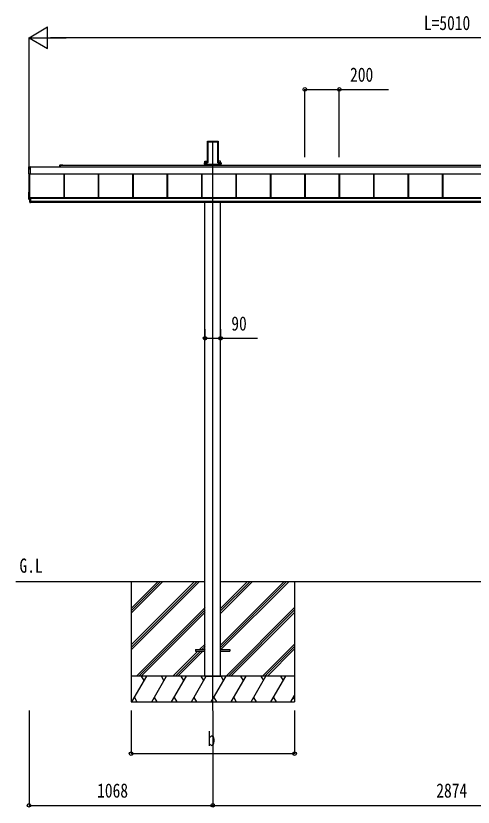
# Model space of a CAD drawing. Units: millimetres, scale not verified. Extents: x -10512 to 10512, y -7425 to 7425.
# Drawn here: x -2602 to 56, y -4823 to -230 of the extents above; entities that cross this region are included whole.
import ezdxf
from ezdxf.enums import TextEntityAlignment as Align

# ---------------------------------------------------------------- set-up
doc = ezdxf.new("R2010")
doc.units = ezdxf.units.MM
doc.header["$LTSCALE"] = 30
for name, color, linetype in [('0-2_USER1', 3, 'Continuous'), ('0-3_YKK_12', 2, 'Continuous'), ('0-4_YKK_A1', 4, 'Continuous'), ('0-5_YKK_D', 6, 'Continuous')]:
    doc.layers.add(name, color=color, linetype=linetype)
doc.styles.add('ＭＳ ゴシック', font='')
doc.styles.get('ＭＳ ゴシック').set_extended_font_data('MS Gothic')

msp = doc.modelspace()

# ---------------------------------------------------------------- linework, layer by layer
at = {"layer": '0-3_YKK_12'}
msp.add_line((-1457.45, -4262.5), (-1457.45, -958.19), dxfattribs=at)
at = {"layer": '0-4_YKK_A1'}
for p, q in [((-1488.7, -963.54), (-1488.7, -1080.21)), ((-1488.34, -957.69), (-1488.69, -963.19)), ((-1487.9, -958.15), (-1488.34, -957.69)), ((-1487.84, -957.22), (-1485.8, -957.22)), ((-1487.84, -957.22), (-1487.4, -957.69)), ((-1487.82, -1074.16), (-1487.82, -959.04)), ((-1487.32, -958.71), (-1487.32, -1073.84)), ((-1485.49, -957.55), (-1485.8, -957.22)), ((-1485.49, -957.55), (-1429.41, -957.55)), ((-1484.95, -960.69), (-1429.95, -960.69)), ((-1484.95, -1082.04), (-1484.95, -960.69)), ((-1429.41, -957.55), (-1429.1, -957.22)), ((-1429.1, -957.22), (-1427.06, -957.22)), ((-1427.58, -1073.84), (-1427.58, -958.71)), ((-1427.5, -957.69), (-1427.06, -957.22)), ((-1427.08, -959.04), (-1427.08, -1074.16)), ((-1426.56, -957.69), (-1427, -958.15)), ((-1426.56, -957.69), (-1426.21, -963.19)), ((-1426.2, -963.54), (-1426.2, -1080.21)), ((-2345.95, -1107.11), (-2345.95, -1097.14)), ((-2343.45, -1094.64), (-2335.91, -1094.64)), ((-2343.45, -1097.14), (2288.8, -1097.14)), ((-2343.45, -1097.44), (-2343.45, -1107.11)), ((-2329.7, -1097.14), (-2343.15, -1097.14)), ((-2334.99, -1094.64), (-2329.7, -1094.64)), ((-1505.32, -1090.96), (-1505.32, -1091.46)), ((-1505.32, -1091.46), (-1504.86, -1091.46)), ((-1504.86, -1090.96), (-1504.86, -1084.08)), ((-1502.86, -1090.96), (-1504.86, -1090.96)), ((-1502.86, -1091.46), (-1504.86, -1091.46)), ((-1504.85, -1090.96), (-1504.85, -1091.46)), ((-1504.82, -1083.11), (-1489.81, -1083.11)), ((-1502.86, -1084.16), (-1502.86, -1090.96)), ((-1489.28, -1084.16), (-1502.86, -1084.16)), ((-1502.86, -1090.96), (-1412.04, -1090.96)), ((-1502.86, -1090.96), (-1502.86, -1091.46)), ((-1502.86, -1091.46), (-1412.04, -1091.46)), ((-1502.65, -1073.78), (-1488.7, -1073.78)), ((-1502.65, -1083.11), (-1502.65, -1073.78)), ((-1502.65, -1097.14), (-1502.65, -1091.46)), ((-1502.45, -1091.46), (-1502.45, -1097.14)), ((-1501.45, -1091.12), (-1413.45, -1091.12)), ((-1488.71, -1080.57), (-1488.81, -1082.18)), ((-1488.29, -1082.73), (-1487.91, -1076.64)), ((-1487.41, -1076.67), (-1487.79, -1082.76)), ((-1427.11, -1082.76), (-1427.49, -1076.67)), ((-1426.99, -1076.64), (-1426.61, -1082.73)), ((-1412.25, -1073.78), (-1426.2, -1073.78)), ((-1426.19, -1080.57), (-1426.09, -1082.18)), ((-1425.62, -1083.67), (-1412.04, -1083.67)), ((-1412.04, -1084.16), (-1425.62, -1084.16)), ((-1425.09, -1083.11), (-1410.08, -1083.11)), ((-1412.45, -1091.46), (-1412.45, -1097.14)), ((-1412.25, -1083.11), (-1412.25, -1073.78)), ((-1412.25, -1097.14), (-1412.25, -1091.46)), ((-1412.04, -1083.67), (-1412.04, -1084.16)), ((-1412.04, -1090.96), (-1412.04, -1084.16)), ((-1410.05, -1090.96), (-1412.04, -1090.96)), ((-1412.04, -1090.96), (-1412.04, -1091.46)), ((-1410.05, -1091.46), (-1412.04, -1091.46)), ((-1410.05, -1084.08), (-1410.05, -1090.96)), ((-1409.58, -1091.46), (-1410.05, -1091.46)), ((-1410.04, -1090.96), (-1410.04, -1091.46)), ((-1409.58, -1090.96), (-1409.58, -1091.46)), ((-2526.95, -1147.55), (-2526.95, -1106.52)), ((-2518.95, -1107.11), (2478.05, -1107.11)), ((-2518.95, -1147.05), (2478.05, -1147.05)), ((-2518.95, -1147.29), (2478.05, -1147.29)), ((-2321.95, -1285.2), (-2321.95, -1147.29)), ((-2321.55, -1285.2), (-2321.55, -1147.29)), ((-2318.95, -1285.2), (-2318.95, -1147.29)), ((-2121.95, -1285.2), (-2121.95, -1147.29)), ((-2119.35, -1285.2), (-2119.35, -1147.29)), ((-2118.95, -1285.2), (-2118.95, -1147.29)), ((-1921.95, -1285.2), (-1921.95, -1147.29)), ((-1919.35, -1285.2), (-1919.35, -1147.29)), ((-1918.95, -1285.2), (-1918.95, -1147.29)), ((-1721.95, -1285.2), (-1721.95, -1147.29)), ((-1719.35, -1285.2), (-1719.35, -1147.29)), ((-1718.95, -1285.2), (-1718.95, -1147.29)), ((-1521.95, -1285.2), (-1521.95, -1147.29)), ((-1519.35, -1285.2), (-1519.35, -1147.29)), ((-1518.95, -1285.2), (-1518.95, -1147.29)), ((-1321.95, -1285.2), (-1321.95, -1147.29)), ((-1319.35, -1285.2), (-1319.35, -1147.29)), ((-1318.95, -1285.2), (-1318.95, -1147.29)), ((-1121.95, -1285.2), (-1121.95, -1147.29)), ((-1119.35, -1285.2), (-1119.35, -1147.29)), ((-1118.95, -1285.2), (-1118.95, -1147.29)), ((-921.95, -1285.2), (-921.95, -1147.29)), ((-919.35, -1285.2), (-919.35, -1147.29)), ((-918.95, -1285.2), (-918.95, -1147.29)), ((-721.95, -1285.2), (-721.95, -1147.29)), ((-719.35, -1285.2), (-719.35, -1147.29)), ((-718.95, -1285.2), (-718.95, -1147.29)), ((-521.95, -1285.2), (-521.95, -1147.29)), ((-519.35, -1285.2), (-519.35, -1147.29)), ((-518.95, -1285.2), (-518.95, -1147.29)), ((-321.95, -1285.2), (-321.95, -1147.29)), ((-319.35, -1285.2), (-319.35, -1147.29)), ((-318.95, -1285.2), (-318.95, -1147.29)), ((-121.95, -1285.2), (-121.95, -1147.29)), ((-119.35, -1285.2), (-119.35, -1147.29)), ((-118.95, -1285.2), (-118.95, -1147.29)), ((-2518.95, -1148.82), (-2526.48, -1148.36)), ((-2525.45, -1294.44), (-2525.45, -1148.42)), ((-2520.45, -1312.47), (-2520.45, -1148.73)), ((-2518.95, -1148.32), (-2518.95, -1148.82)), ((-2526.95, -1294.82), (-2526.95, -1253.79)), ((-2526.48, -1253.3), (-2525.45, -1253.23)), ((-2520.45, -1284.94), (-2516.95, -1284.94)), ((-2516.95, -1285.2), (2476.05, -1285.2)), ((-2520.45, -1295.99), (-2526.48, -1295.63)), ((-2525.45, -1294.44), (-2520.45, -1294.44)), ((-2516.95, -1307.38), (-2520.45, -1307.38)), ((-2520.45, -1314), (-2516.95, -1314)), ((-2516.95, -1287.21), (2476.05, -1287.21)), ((-2516.95, -1289.01), (2476.05, -1289.01)), ((-2516.95, -1289.01), (2476.05, -1289.01)), ((-2516.95, -1305.98), (2476.05, -1305.98)), ((-2516.95, -1312.47), (2476.05, -1312.47)), ((-1502.65, -4062.5), (-1502.65, -1312.47)), ((-1412.25, -4062.5), (-1412.25, -1312.47)), ((-2602.22, -3512.5), (-1502.65, -3512.5)), ((-1932.31, -3512.5), (-1932.31, -4212.5)), ((-1932.31, -3881.68), (-1563.13, -3512.5)), ((-1932.31, -3895.82), (-1548.99, -3512.5)), ((-1932.31, -3909.96), (-1534.84, -3512.5)), ((-1932.31, -3697.83), (-1746.98, -3512.5)), ((-1932.31, -3683.69), (-1761.12, -3512.5)), ((-1932.31, -3669.55), (-1775.26, -3512.5)), ((-1412.25, -3512.5), (1371.35, -3512.5)), ((-1412.11, -3881.98), (-1042.63, -3512.5)), ((-1412.11, -3896.12), (-1028.49, -3512.5)), ((-1412.11, -3698.13), (-1226.48, -3512.5)), ((-1412.11, -3683.99), (-1240.62, -3512.5)), ((-1412.11, -3669.85), (-1254.76, -3512.5)), ((-1409.85, -3908), (-1014.34, -3512.5)), ((-982.31, -3512.5), (-982.31, -4212.5)), ((-1901, -4062.5), (-1502.51, -3664.01)), ((-1380.5, -4062.5), (-982.31, -3664.31)), ((-1886.86, -4062.5), (-1502.51, -3678.15)), ((-1872.71, -4062.5), (-1502.51, -3692.3)), ((-1366.36, -4062.5), (-982.31, -3678.45)), ((-1352.21, -4062.5), (-982.31, -3692.6)), ((-1534.37, -3908), (-1502.51, -3876.14)), ((-1520.22, -3908), (-1502.51, -3890.28)), ((-1168.37, -4062.5), (-982.31, -3876.44)), ((-1154.22, -4062.5), (-982.31, -3890.58)), ((-1688.87, -4062.5), (-1543.37, -3917)), ((-1674.72, -4062.5), (-1529.22, -3917)), ((-1660.58, -4062.5), (-1515.08, -3917)), ((-1557.51, -3908), (-1557.51, -3917)), ((-1557.51, -3908), (-1502.51, -3908)), ((-1557.51, -3917), (-1502.51, -3917)), ((-1506.08, -3908), (-1502.51, -3904.43)), ((-1412.51, -3908), (-1357.51, -3908)), ((-1412.51, -3917), (-1357.51, -3917)), ((-1357.51, -3908), (-1357.51, -3917)), ((-1140.08, -4062.5), (-982.31, -3904.73)), ((-982.31, -4062.5), (-1932.31, -4062.5)), ((-1928.03, -4212.5), (-1841.43, -4062.5)), ((-1856.43, -4088.48), (-1871.43, -4062.5)), ((-1812.56, -4212.5), (-1725.96, -4062.5)), ((-1740.96, -4088.48), (-1755.96, -4062.5)), ((-1697.09, -4212.5), (-1610.49, -4062.5)), ((-1625.49, -4088.48), (-1640.49, -4062.5)), ((-1581.62, -4212.5), (-1495.02, -4062.5)), ((-1510.02, -4088.48), (-1525.02, -4062.5)), ((-1502.65, -4062.5), (-1412.25, -4062.5)), ((-1466.15, -4212.5), (-1379.55, -4062.5)), ((-1394.55, -4088.48), (-1409.55, -4062.5)), ((-1350.68, -4212.5), (-1264.08, -4062.5)), ((-1279.08, -4088.48), (-1294.08, -4062.5)), ((-1235.21, -4212.5), (-1148.61, -4062.5)), ((-1178.61, -4062.5), (-1163.61, -4088.48)), ((-1119.74, -4212.5), (-1033.14, -4062.5)), ((-1063.14, -4062.5), (-1048.14, -4088.48)), ((-1004.27, -4212.5), (-982.31, -4174.46)), ((-1932.31, -4212.5), (-982.31, -4212.5)), ((-1913.03, -4186.52), (-1898.04, -4212.5)), ((-1797.56, -4186.52), (-1782.56, -4212.5)), ((-1682.09, -4186.52), (-1667.09, -4212.5)), ((-1566.62, -4186.52), (-1551.62, -4212.5)), ((-1451.15, -4186.52), (-1436.15, -4212.5)), ((-1335.68, -4186.52), (-1320.68, -4212.5)), ((-1220.21, -4186.52), (-1205.21, -4212.5)), ((-1104.74, -4186.52), (-1089.74, -4212.5)), ((-989.27, -4186.52), (-982.31, -4198.58))]:
    msp.add_line(p, q, dxfattribs=at)
for points in [[(-1505.32, -1083.61), (-1505.32, -1090.96), (-1504.86, -1090.96)], [(-1502.86, -1084.16), (-1502.86, -1083.67), (-1489.28, -1083.67)], [(-1409.58, -1083.61), (-1409.58, -1090.96), (-1410.05, -1090.96)], [(-2526.48, -1106.03), (-2518.95, -1105.57), (-2518.95, -1106.07), (-2518.95, -1148.32)], [(-2520.45, -1284.94), (-2520.45, -1307.38), (-2520.45, -1314)], [(-2517.45, -1284.94), (-2517.45, -1307.38), (-2517.45, -1314)], [(-2516.95, -1284.94), (-2516.95, -1307.38), (-2516.95, -1314)]]:
    msp.add_lwpolyline(points, dxfattribs=at)
for centre, radius, start, end in [((-2343.45, -1097.14), 2.5, 90, 180), ((-2343.15, -1097.44), 0.3, 90, 180), ((-2335.91, -1094.84), 0.2, 23.57818, 90), ((-2335.45, -1094.64), 0.3, 203.57818, 336.42182), ((-2334.99, -1094.84), 0.2, 90, 156.42182), ((-2329.7, -1095.89), 1.25, 270, 90), ((-1504.35, -1084.08), 0.501, 90.24971, 179.75029), ((-1410.55, -1084.08), 0.501, 0.24971, 89.75029), ((-2526.45, -1106.53), 0.497, 93.16944, 179.94772), ((-2526.08, -1147.58), 0.873, 177.74142, 242.53793), ((-2526.45, -1253.79), 0.497, 93.16944, 179.94772), ((-2526.08, -1294.85), 0.873, 177.74142, 242.53793)]:
    msp.add_arc(centre, radius, start, end, dxfattribs=at)
for centre, major_axis, ratio, start_param, end_param in [((-1488.66, -963.19), (0.031, 0.5), 0.061627, 1.5746234, 2.3600215), ((-1487.84, -957.72), (0.346, -0.364), 0.996462, 2.3838095, 3.8892836), ((-1488.13, -961.19), (0.22, 3.04), 0.070684, 5.5043854, 6.2286971), ((-1487.63, -961.22), (0.22, 3.54), 0.060877, 5.5025319, 6.2268436), ((-1427.27, -961.22), (-0.22, 3.54), 0.060877, 0.0563417, 0.7806534), ((-1426.77, -961.19), (-0.22, 3.04), 0.070684, 0.0544883, 0.7787999), ((-1427.06, -957.72), (-0.346, -0.364), 0.996462, 2.3939017, 3.8993758), ((-1426.24, -963.19), (-0.031, 0.5), 0.061627, 3.9231638, 4.7085619), ((-1504.82, -1083.61), (0.355, -0.355), 0.99628, 2.358058, 3.9251274), ((-1502.86, -1084.07), (2, 0), 0.045872, 3.2026792, 4.712389), ((-1502.86, -1083.57), (1.5, 0), 0.061163, 3.2026792, 4.712389), ((-1489.81, -1082.11), (0.691, -0.728), 0.996462, 5.5254021, 7.0308762), ((-1489.29, -1082.66), (-0.693, 0.73), 0.992955, 2.3838095, 3.8892836), ((-1489.29, -1082.66), (1.04, -1.09), 0.996462, 5.5254021, 7.0308762), ((-1488.74, -1080.57), (0.031, 0.5), 0.061627, 4.716216, 5.5016142), ((-1488.13, -1076.64), (0.22, 3.5), 0.061627, 4.716216, 5.5016142), ((-1487.63, -1076.67), (0.22, 4), 0.053972, 4.7153191, 5.5007173), ((-1427.27, -1076.67), (-0.22, 4), 0.053972, 0.782468, 1.5678662), ((-1425.61, -1082.66), (-1.04, -1.09), 0.996462, 5.5354944, 7.0409685), ((-1426.77, -1076.64), (-0.22, 3.5), 0.061627, 0.7815711, 1.5669693), ((-1425.61, -1082.66), (0.693, 0.73), 0.992955, 2.3939017, 3.8993758), ((-1426.16, -1080.57), (-0.031, 0.5), 0.061627, 0.7815711, 1.5669693), ((-1425.09, -1082.11), (-0.691, -0.728), 0.996462, 5.5354944, 7.0409685), ((-1412.04, -1083.57), (1.5, 0), 0.061163, 4.712389, 6.2220988), ((-1412.04, -1084.07), (2, 0), 0.045872, 4.712389, 6.2220988), ((-1410.08, -1083.61), (-0.355, -0.355), 0.99628, 2.358058, 3.9251274)]:
    msp.add_ellipse(centre, major_axis=major_axis, ratio=ratio, start_param=start_param, end_param=end_param, dxfattribs=at)
at = {"layer": '0-5_YKK_D'}
for p, q in [((-2525.45, -357.55), (-2417.2, -295.05)), ((-2417.2, -420.05), (-2417.2, -295.05)), ((-2525.45, -1121.85), (-2525.45, -356.55)), ((-2525.45, -357.55), (-2417.2, -420.05)), ((-2525.45, -357.55), (-2308.94, -357.55)), ((2359.55, -357.55), (-2400.45, -357.55)), ((-921.95, -1050.37), (-921.95, -656.55)), ((-721.95, -1050.37), (-721.95, -656.55)), ((-1502.65, -2048.85), (-1502.65, -2102.87)), ((-1412.25, -2048.85), (-1412.25, -2102.87)), ((-2525.45, -4262.5), (-2525.45, -4813.5)), ((-1932.31, -4262.5), (-1932.31, -4513.5)), ((-1457.45, -4263.5), (-1457.45, -4813.5)), ((-1457.45, -4263.5), (-1457.45, -4813.5)), ((-982.31, -4262.5), (-982.31, -4513.5)), ((-1932.31, -4512.5), (-982.31, -4512.5)), ((-2525.45, -4812.5), (-1457.45, -4812.5)), ((-1457.45, -4812.5), (1416.55, -4812.5))]:
    msp.add_line(p, q, dxfattribs=at)
for points in [[(-921.95, -657.55), (-721.95, -657.55), (-435.45, -657.55)], [(-1502.65, -2101.87), (-1412.25, -2101.87), (-1197.75, -2101.87)]]:
    msp.add_lwpolyline(points, dxfattribs=at)
for centre in [(-921.95, -657.55), (-721.95, -657.55), (-1502.65, -2101.87), (-1412.25, -2101.87), (-1932.31, -4512.5), (-982.31, -4512.5), (-2525.45, -4812.5), (-1457.45, -4812.5), (-1457.45, -4812.5)]:
    msp.add_circle(centre, 10.62, dxfattribs=at)

# ---------------------------------------------------------------- texts
at = {"layer": '0-2_USER1', "style": 'ＭＳ ゴシック', "width": 0.8}
msp.add_text('G.L', height=82.48, dxfattribs=at).set_placement((-2580.74, -3487.19), align=Align.BOTTOM_LEFT)
at = {"layer": '0-5_YKK_D', "style": 'ＭＳ ゴシック', "width": 0.8}
for s, p in [('L=5010', (-230.45, -337.55)), ('200', (-659.45, -637.55)), ('90', (-1349.75, -2081.87)), ('b', (-1487.31, -4492.5)), ('1068', (-2129.45, -4792.5)), ('2874', (-158.45, -4792.5))]:
    msp.add_text(s, height=82.48, dxfattribs=at).set_placement(p, align=Align.BOTTOM_LEFT)

doc.saveas('drawing.dxf')
